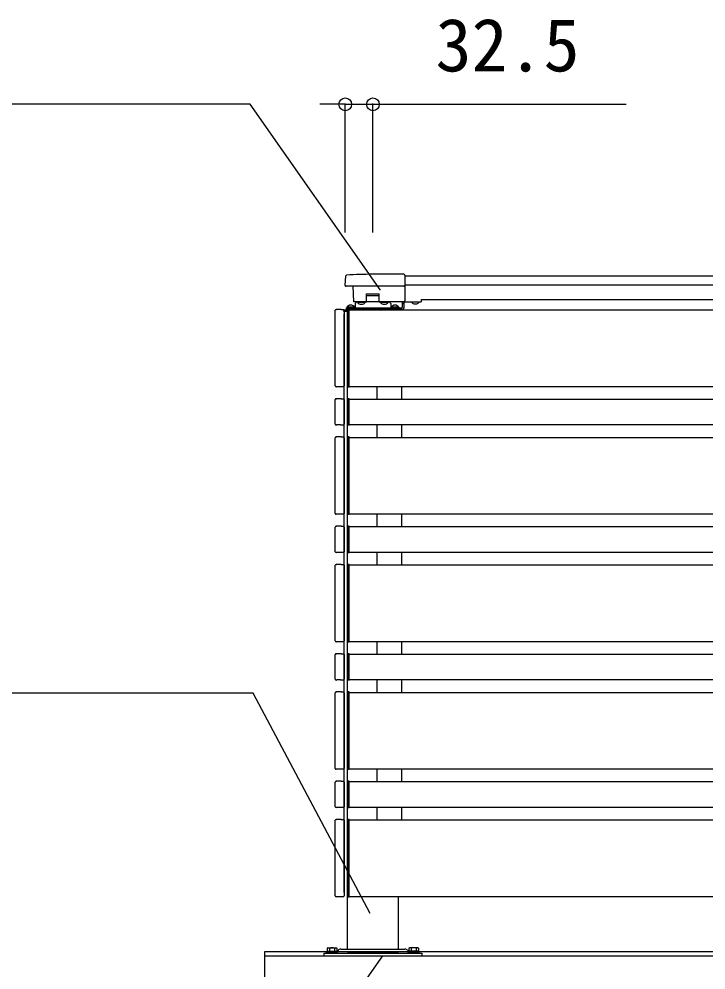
# Model space of a CAD drawing. Units: millimetres, scale not verified. Extents: x -4375 to 4375, y -6498 to 6472.
# Drawn here: x -1624 to -815, y 785 to 1904 of the extents above; entities that cross this region are included whole.
import ezdxf
from ezdxf.enums import TextEntityAlignment as Align

# ---------------------------------------------------------------- set-up
doc = ezdxf.new("R2010")
doc.units = ezdxf.units.MM
doc.header["$LTSCALE"] = 30
doc.layers.add('0-2_YKK_A1', color=4, linetype='Continuous')
doc.layers.add('0-3_YKK_D', color=6, linetype='Continuous')
doc.styles.add('ＭＳ ゴシック', font='')
doc.styles.get('ＭＳ ゴシック').set_extended_font_data('MS Gothic')

msp = doc.modelspace()

# ---------------------------------------------------------------- linework, layer by layer
at = {"layer": '0-2_YKK_A1'}
for p, q in [((-1239.72, 1590.36), (-1239.04, 1601.51)), ((-1170.73, 1603.4), (-1207.23, 1603.4)), ((-1169.73, 1602.4), (-1169.73, 1572.03)), ((-1169.73, 1601.6), (1275.77, 1601.6)), ((-1170.72, 1589.3), (-1238.73, 1589.3)), ((-1229.52, 1571.1), (-1230.48, 1589.3)), ((-1169.73, 1591.1), (1275.77, 1591.1)), ((-1214.73, 1578.6), (-1199.73, 1578.6)), ((-1199.73, 1571.1), (-1199.73, 1580.6)), ((-1170.73, 1571.1), (-1229.52, 1571.1)), ((-1226.23, 1571.1), (-1228.23, 1569.1)), ((-1228.23, 1569.1), (-1228.23, 1564.1)), ((-1226.23, 1571.1), (-1214.73, 1571.1)), ((-1225.48, 1570.59), (-1225.48, 1571.1)), ((-1225.48, 1571.1), (-1215.98, 1571.1)), ((-1199.73, 1571.1), (-1188.23, 1571.1)), ((-1198.48, 1570.59), (-1198.48, 1571.1)), ((-1198.48, 1571.1), (-1188.98, 1571.1)), ((-1188.23, 1571.1), (-1186.23, 1569.1)), ((-1186.23, 1569.1), (-1186.23, 1564.1)), ((-1172.23, 1565.1), (-1172.23, 1571.1)), ((-1172.23, 1565.1), (-1172.23, 1571.1)), ((-1172.23, 1571.1), (-1170.23, 1571.1)), ((-1172.23, 1569.1), (-1170.23, 1569.1)), ((-1169.73, 1571.1), (-1170.23, 1571.1)), ((-1170.23, 1565.1), (-1170.23, 1571.1)), ((-1170.23, 1565.1), (-1170.23, 1571.1)), ((-1169.73, 1571.1), (-1150.23, 1571.1)), ((-1161.98, 1571), (-1161.98, 1571.1)), ((-1152.48, 1571), (-1152.48, 1571.1)), ((-1150.23, 1573.6), (1275.9, 1573.6)), ((-1150.23, 1573.6), (-1150.23, 1571.1)), ((-1251.53, 1472.1), (-1251.53, 1561.1)), ((-1250.53, 1562.1), (-1250.33, 1562.1)), ((-1249.92, 1562.07), (-1250.33, 1562.1)), ((-1245.37, 1562.06), (-1249.69, 1562.06)), ((-1244.73, 1562.1), (-1245.14, 1562.07)), ((-1244.73, 1562.1), (-1241.92, 1562.1)), ((-1241.23, 1557.1), (-1241.23, 876.1)), ((-1240.93, 1561.1), (-1240.93, 1472.1)), ((-1240.43, 1561.6), (-1237.23, 1561.6)), ((-1238.23, 1564.1), (-1173.23, 1564.1)), ((-1173.23, 1562.1), (-1238.23, 1562.1)), ((-1228.48, 1564.1), (-1237.98, 1564.1)), ((-1237.23, 809.6), (-1237.23, 1562.1)), ((-1237.23, 809.6), (-1237.23, 1561.6)), ((-1237.23, 1561.04), (-1237.23, 1472.16)), ((-1235.23, 1561.6), (-11.73, 1561.6)), ((-1229.52, 1564.1), (-1229.52, 1564.1)), ((-1228.48, 1564.61), (-1228.48, 1564.1)), ((-1176.48, 1564.1), (-1185.98, 1564.1)), ((-1176.48, 1564.61), (-1176.48, 1564.1)), ((-1176.23, 1564.1), (-1176.23, 1562.1)), ((-1176.23, 1564.1), (-1176.23, 1562.1)), ((-1250.33, 1471.1), (-1250.53, 1471.1)), ((-1249.92, 1471.13), (-1250.33, 1471.1)), ((-1245.37, 1471.14), (-1249.69, 1471.14)), ((-1244.73, 1471.1), (-1245.14, 1471.13)), ((-1241.92, 1471.1), (-1244.73, 1471.1)), ((-1235.23, 1471.6), (-11.73, 1471.6)), ((-1202.13, 1456.6), (-1202.13, 1471.6)), ((-1173.23, 1456.6), (-1173.23, 1471.6)), ((-1251.53, 1427.1), (-1251.53, 1456.1)), ((-1250.53, 1457.1), (-1250.33, 1457.1)), ((-1249.92, 1457.07), (-1250.33, 1457.1)), ((-1245.37, 1457.06), (-1249.69, 1457.06)), ((-1244.73, 1457.1), (-1245.14, 1457.07)), ((-1244.73, 1457.1), (-1241.92, 1457.1)), ((-1240.93, 1456.1), (-1240.93, 1427.1)), ((-1237.23, 1456.04), (-1237.23, 1427.16)), ((-1235.23, 1456.6), (-11.73, 1456.6)), ((-1250.33, 1426.1), (-1250.53, 1426.1)), ((-1249.92, 1426.13), (-1250.33, 1426.1)), ((-1245.37, 1426.14), (-1249.69, 1426.14)), ((-1244.73, 1426.1), (-1245.14, 1426.13)), ((-1241.92, 1426.1), (-1244.73, 1426.1)), ((-1235.23, 1426.6), (-11.73, 1426.6)), ((-1202.13, 1411.6), (-1202.13, 1426.6)), ((-1173.23, 1411.6), (-1173.23, 1426.6)), ((-1251.53, 1322.1), (-1251.53, 1411.1)), ((-1250.53, 1412.1), (-1250.33, 1412.1)), ((-1249.92, 1412.07), (-1250.33, 1412.1)), ((-1245.37, 1412.06), (-1249.69, 1412.06)), ((-1244.73, 1412.1), (-1245.14, 1412.07)), ((-1244.73, 1412.1), (-1241.92, 1412.1)), ((-1240.93, 1411.1), (-1240.93, 1322.1)), ((-1237.23, 1411.04), (-1237.23, 1322.16)), ((-1235.23, 1411.6), (-11.73, 1411.6)), ((-1250.33, 1321.1), (-1250.53, 1321.1)), ((-1249.92, 1321.13), (-1250.33, 1321.1)), ((-1245.37, 1321.14), (-1249.69, 1321.14)), ((-1244.73, 1321.1), (-1245.14, 1321.13)), ((-1241.92, 1321.1), (-1244.73, 1321.1)), ((-1235.23, 1321.6), (-11.73, 1321.6)), ((-1202.13, 1306.6), (-1202.13, 1321.6)), ((-1173.23, 1306.6), (-1173.23, 1321.6)), ((-1251.53, 1277.1), (-1251.53, 1306.1)), ((-1250.53, 1307.1), (-1250.33, 1307.1)), ((-1249.92, 1307.07), (-1250.33, 1307.1)), ((-1245.37, 1307.06), (-1249.69, 1307.06)), ((-1244.73, 1307.1), (-1245.14, 1307.07)), ((-1244.73, 1307.1), (-1241.92, 1307.1)), ((-1240.93, 1306.1), (-1240.93, 1277.1)), ((-1237.23, 1306.04), (-1237.23, 1277.16)), ((-1235.23, 1306.6), (-11.73, 1306.6)), ((-1250.33, 1276.1), (-1250.53, 1276.1)), ((-1249.92, 1276.13), (-1250.33, 1276.1)), ((-1245.37, 1276.14), (-1249.69, 1276.14)), ((-1244.73, 1276.1), (-1245.14, 1276.13)), ((-1241.92, 1276.1), (-1244.73, 1276.1)), ((-1235.23, 1276.6), (-11.73, 1276.6)), ((-1202.13, 1261.6), (-1202.13, 1276.6)), ((-1173.23, 1261.6), (-1173.23, 1276.6)), ((-1251.53, 1172.1), (-1251.53, 1261.1)), ((-1250.53, 1262.1), (-1250.33, 1262.1)), ((-1249.92, 1262.07), (-1250.33, 1262.1)), ((-1245.37, 1262.06), (-1249.69, 1262.06)), ((-1244.73, 1262.1), (-1245.14, 1262.07)), ((-1244.73, 1262.1), (-1241.92, 1262.1)), ((-1240.93, 1261.1), (-1240.93, 1172.1)), ((-1237.23, 1261.04), (-1237.23, 1172.16)), ((-1235.23, 1261.6), (-11.73, 1261.6)), ((-1250.33, 1171.1), (-1250.53, 1171.1)), ((-1249.92, 1171.13), (-1250.33, 1171.1)), ((-1245.37, 1171.14), (-1249.69, 1171.14)), ((-1244.73, 1171.1), (-1245.14, 1171.13)), ((-1241.92, 1171.1), (-1244.73, 1171.1)), ((-1235.23, 1171.6), (-11.73, 1171.6)), ((-1202.13, 1156.6), (-1202.13, 1171.6)), ((-1173.23, 1156.6), (-1173.23, 1171.6)), ((-1251.53, 1127.1), (-1251.53, 1156.1)), ((-1250.53, 1157.1), (-1250.33, 1157.1)), ((-1249.92, 1157.07), (-1250.33, 1157.1)), ((-1245.37, 1157.06), (-1249.69, 1157.06)), ((-1244.73, 1157.1), (-1245.14, 1157.07)), ((-1244.73, 1157.1), (-1241.92, 1157.1)), ((-1240.93, 1156.1), (-1240.93, 1127.1)), ((-1237.23, 1156.04), (-1237.23, 1127.16)), ((-1235.23, 1156.6), (-11.73, 1156.6)), ((-1250.33, 1126.1), (-1250.53, 1126.1)), ((-1249.92, 1126.13), (-1250.33, 1126.1)), ((-1245.37, 1126.14), (-1249.69, 1126.14)), ((-1244.73, 1126.1), (-1245.14, 1126.13)), ((-1241.92, 1126.1), (-1244.73, 1126.1)), ((-1235.23, 1126.6), (-11.73, 1126.6)), ((-1202.13, 1111.6), (-1202.13, 1126.6)), ((-1173.23, 1111.6), (-1173.23, 1126.6)), ((-1251.53, 1022.1), (-1251.53, 1111.1)), ((-1250.53, 1112.1), (-1250.33, 1112.1)), ((-1249.92, 1112.07), (-1250.33, 1112.1)), ((-1245.37, 1112.06), (-1249.69, 1112.06)), ((-1244.73, 1112.1), (-1245.14, 1112.07)), ((-1244.73, 1112.1), (-1241.92, 1112.1)), ((-1240.93, 1111.1), (-1240.93, 1022.1)), ((-1237.23, 1111.04), (-1237.23, 1022.16)), ((-1235.23, 1111.6), (-11.73, 1111.6)), ((-1250.33, 1021.1), (-1250.53, 1021.1)), ((-1249.92, 1021.13), (-1250.33, 1021.1)), ((-1245.37, 1021.14), (-1249.69, 1021.14)), ((-1244.73, 1021.1), (-1245.14, 1021.13)), ((-1241.92, 1021.1), (-1244.73, 1021.1)), ((-1235.23, 1021.6), (-11.73, 1021.6)), ((-1202.13, 1006.6), (-1202.13, 1021.6)), ((-1173.23, 1006.6), (-1173.23, 1021.6)), ((-1250.53, 1007.1), (-1250.33, 1007.1)), ((-1249.92, 1007.07), (-1250.33, 1007.1)), ((-1245.37, 1007.06), (-1249.69, 1007.06)), ((-1244.73, 1007.1), (-1245.14, 1007.07)), ((-1244.73, 1007.1), (-1241.92, 1007.1)), ((-1251.53, 977.1), (-1251.53, 1006.1)), ((-1240.93, 1006.1), (-1240.93, 977.1)), ((-1237.23, 1006.04), (-1237.23, 977.16)), ((-1235.23, 1006.6), (-11.73, 1006.6)), ((-1250.33, 976.1), (-1250.53, 976.1)), ((-1249.92, 976.13), (-1250.33, 976.1)), ((-1245.37, 976.14), (-1249.69, 976.14)), ((-1244.73, 976.1), (-1245.14, 976.13)), ((-1241.92, 976.1), (-1244.73, 976.1)), ((-1235.23, 976.6), (-11.73, 976.6)), ((-1202.13, 961.6), (-1202.13, 976.6)), ((-1173.23, 961.6), (-1173.23, 976.6)), ((-1251.53, 872.1), (-1251.53, 961.1)), ((-1250.53, 962.1), (-1250.33, 962.1)), ((-1249.92, 962.07), (-1250.33, 962.1)), ((-1245.37, 962.06), (-1249.69, 962.06)), ((-1244.73, 962.1), (-1245.14, 962.07)), ((-1244.73, 962.1), (-1241.92, 962.1)), ((-1240.93, 961.1), (-1240.93, 872.1)), ((-1237.23, 961.04), (-1237.23, 872.16)), ((-1235.23, 961.6), (-11.73, 961.6)), ((-1250.33, 871.1), (-1250.53, 871.1)), ((-1249.92, 871.13), (-1250.33, 871.1)), ((-1245.37, 871.14), (-1249.69, 871.14)), ((-1244.73, 871.1), (-1245.14, 871.13)), ((-1241.92, 871.1), (-1244.73, 871.1)), ((-1235.23, 871.6), (-11.73, 871.6)), ((-1177.23, 809.6), (-1177.23, 871.6)), ((-1334.23, 806.6), (1314.77, 806.6)), ((-1334.23, 664.6), (-1334.23, 806.6)), ((-1261.73, 805.8), (-1248.73, 805.8)), ((-1261.73, 804.8), (-1261.73, 805.8)), ((-1260.23, 811), (-1261, 810.55)), ((-1261, 810.55), (-1261, 807)), ((-1261, 807), (-1249.45, 807)), ((-1260.23, 811), (-1250.23, 811)), ((-1258.11, 810.55), (-1258.11, 807)), ((-1252.34, 810.55), (-1252.34, 807)), ((-1250.23, 811), (-1249.45, 810.55)), ((-1249.45, 810.55), (-1249.45, 807)), ((-1248.14, 807.75), (-1249.27, 805.8)), ((-1248.73, 804.8), (-1248.73, 805.8)), ((-1244.95, 809.6), (-1169.5, 809.6)), ((-1166.31, 807.75), (-1165.18, 805.8)), ((-1165.73, 805.8), (-1152.73, 805.8)), ((-1165.73, 804.8), (-1165.73, 805.8)), ((-1164.23, 811), (-1165, 810.55)), ((-1165, 810.55), (-1165, 807)), ((-1153.45, 807), (-1165, 807)), ((-1154.23, 811), (-1164.23, 811)), ((-1162.11, 810.55), (-1162.11, 807)), ((-1156.34, 810.55), (-1156.34, 807)), ((-1154.23, 811), (-1153.45, 810.55)), ((-1153.45, 810.55), (-1153.45, 807)), ((-1152.73, 804.8), (-1152.73, 805.8)), ((-1334.23, 801.6), (1314.77, 801.6)), ((-1264.73, 801.6), (-1264.73, 804.8)), ((-1264.73, 801.6), (-1264.73, 804.8)), ((-1264.73, 804.8), (-1149.73, 804.8)), ((-1250.13, 804.8), (-1261.73, 804.8)), ((-1177.23, 804.8), (-1237.23, 804.8)), ((-1164.32, 804.8), (-1152.73, 804.8)), ((-1149.73, 804.8), (-1149.73, 801.6))]:
    msp.add_line(p, q, dxfattribs=at)
for points in [[(-1214.73, 1571.1), (-1214.73, 1580.6), (-1199.73, 1580.6)], [(-1225.48, 1570.59), (-1215.98, 1570.59), (-1215.98, 1571.1)], [(-1198.48, 1570.59), (-1188.98, 1570.59), (-1188.98, 1571.1)], [(-1237.23, 1559.6), (-1241.43, 1559.6), (-1241.43, 1560.6)], [(-1238.23, 1562.1), (-1238.23, 1564.1), (-1238.23, 1562.1)], [(-1228.48, 1564.61), (-1237.98, 1564.61), (-1237.98, 1564.1)], [(-1236.29, 1471.16), (-1235.23, 1471.1), (-1235.23, 1562.1), (-1236.29, 1562.04)], [(-1176.48, 1564.61), (-1185.98, 1564.61), (-1185.98, 1564.1)], [(-1236.29, 1426.16), (-1235.23, 1426.1), (-1235.23, 1457.1), (-1236.29, 1457.04)], [(-1236.29, 1321.16), (-1235.23, 1321.1), (-1235.23, 1412.1), (-1236.29, 1412.04)], [(-1236.29, 1276.16), (-1235.23, 1276.1), (-1235.23, 1307.1), (-1236.29, 1307.04)], [(-1236.29, 1171.16), (-1235.23, 1171.1), (-1235.23, 1262.1), (-1236.29, 1262.04)], [(-1236.29, 1126.16), (-1235.23, 1126.1), (-1235.23, 1157.1), (-1236.29, 1157.04)], [(-1236.29, 1021.16), (-1235.23, 1021.1), (-1235.23, 1112.1), (-1236.29, 1112.04)], [(-1236.29, 976.16), (-1235.23, 976.1), (-1235.23, 1007.1), (-1236.29, 1007.04)], [(-1236.29, 871.16), (-1235.23, 871.1), (-1235.23, 962.1), (-1236.29, 962.04)], [(-1260.83, 805.8), (-1260.83, 807), (-1249.63, 807), (-1249.63, 805.8)], [(-1153.63, 805.8), (-1153.63, 807), (-1164.83, 807), (-1164.83, 805.8)]]:
    msp.add_lwpolyline(points, dxfattribs=at)
for centre, radius, start, end in [((-1238.04, 1601.45), 1, 93.52807, 176.5), ((-1207.23, 1101.6), 501.8, 89.99666, 93.52807), ((-1170.73, 1602.4), 1, 0, 90), ((-1238.73, 1590.3), 1, 176.5, 270), ((-1170.73, 1590.3), 1, 270, 0), ((-1233.23, 1561.33), 5.77, 34.65097, 145.34903), ((-1220.73, 1573.87), 5.77, 214.65097, 325.34903), ((-1193.73, 1573.87), 5.77, 214.65097, 325.34903), ((-1181.23, 1561.33), 5.77, 34.65097, 145.34903), ((-1157.23, 1574.5), 5.9, 216.38156, 236.15101), ((-1157.23, 1574.5), 5.9, 236.15101, 303.84899), ((-1157.23, 1574.5), 5.9, 303.84899, 323.61844), ((-1240.43, 1560.6), 1, 90, 180), ((-1236.23, 1561.04), 1, 93.5, 180), ((-1173.23, 1565.1), 1, 270, 0), ((-1173.23, 1565.1), 3, 270, 0), ((-1236.23, 1472.16), 1, 180, 266.5), ((-1236.23, 1456.04), 1, 93.5, 180), ((-1236.23, 1427.16), 1, 180, 266.5), ((-1236.23, 1411.04), 1, 93.5, 180), ((-1236.23, 1322.16), 1, 180, 266.5), ((-1236.23, 1306.04), 1, 93.5, 180), ((-1236.23, 1277.16), 1, 180, 266.5), ((-1236.23, 1261.04), 1, 93.5, 180), ((-1236.23, 1172.16), 1, 180, 266.5), ((-1236.23, 1156.04), 1, 93.5, 180), ((-1236.23, 1127.16), 1, 180, 266.5), ((-1236.23, 1111.04), 1, 93.5, 180), ((-1236.23, 1022.16), 1, 180, 266.5), ((-1236.23, 1006.04), 1, 93.5, 180), ((-1236.23, 977.16), 1, 180, 266.5), ((-1236.23, 961.04), 1, 93.5, 180), ((-1236.23, 872.16), 1, 180, 266.5), ((-1259.56, 808.44), 2.56, 55.61708, 124.38292), ((-1255.23, 801.45), 9.55, 72.41276, 107.58724), ((-1250.9, 808.44), 2.56, 55.61708, 124.38292), ((-1244.94, 805.9), 3.7, 90, 149.99999), ((-1169.51, 805.9), 3.7, 30.00001, 90), ((-1163.56, 808.44), 2.56, 55.61708, 124.38292), ((-1159.23, 801.45), 9.55, 72.41276, 107.58724), ((-1154.9, 808.44), 2.56, 55.61708, 124.38292)]:
    msp.add_arc(centre, radius, start, end, dxfattribs=at)
for centre, major_axis, ratio, start_param, end_param in [((-1170.73, 1571.87), (-0.01, -19.11), 0.052332, 1.5307646, 1.5795349), ((-1250.52, 1561.1), (-0.71, 0.71), 0.99628, 5.4996506, 7.06672), ((-1249.69, 1562.08), (-0.3, 0), 0.061163, 0.6947383, 1.5707963), ((-1245.37, 1562.08), (0.3, 0), 0.061163, 4.712389, 5.588447), ((-1241.93, 1561.1), (0.71, 0.71), 0.99628, 5.4996506, 7.06672), ((-1250.52, 1472.1), (0.71, 0.71), 0.99628, 2.358058, 3.9251274), ((-1249.69, 1471.12), (0.3, 0), 0.061163, 1.5707963, 2.4468544), ((-1245.37, 1471.12), (-0.3, 0), 0.061163, 3.8363309, 4.712389), ((-1241.93, 1472.1), (-0.71, 0.71), 0.99628, 2.358058, 3.9251274), ((-1250.52, 1456.1), (-0.71, 0.71), 0.99628, 5.4996506, 7.06672), ((-1249.69, 1457.08), (-0.3, 0), 0.061163, 0.6947383, 1.5707963), ((-1245.37, 1457.08), (0.3, 0), 0.061163, 4.712389, 5.588447), ((-1241.93, 1456.1), (0.71, 0.71), 0.99628, 5.4996506, 7.06672), ((-1250.52, 1427.1), (0.71, 0.71), 0.99628, 2.358058, 3.9251274), ((-1249.69, 1426.12), (0.3, 0), 0.061163, 1.5707963, 2.4468544), ((-1245.37, 1426.12), (-0.3, 0), 0.061163, 3.8363309, 4.712389), ((-1241.93, 1427.1), (-0.71, 0.71), 0.99628, 2.358058, 3.9251274), ((-1250.52, 1411.1), (-0.71, 0.71), 0.99628, 5.4996506, 7.06672), ((-1249.69, 1412.08), (-0.3, 0), 0.061163, 0.6947383, 1.5707963), ((-1245.37, 1412.08), (0.3, 0), 0.061163, 4.712389, 5.588447), ((-1241.93, 1411.1), (0.71, 0.71), 0.99628, 5.4996506, 7.06672), ((-1250.52, 1322.1), (0.71, 0.71), 0.99628, 2.358058, 3.9251274), ((-1249.69, 1321.12), (0.3, 0), 0.061163, 1.5707963, 2.4468544), ((-1245.37, 1321.12), (-0.3, 0), 0.061163, 3.8363309, 4.712389), ((-1241.93, 1322.1), (-0.71, 0.71), 0.99628, 2.358058, 3.9251274), ((-1250.52, 1306.1), (-0.71, 0.71), 0.99628, 5.4996506, 7.06672), ((-1249.69, 1307.08), (-0.3, 0), 0.061163, 0.6947383, 1.5707963), ((-1245.37, 1307.08), (0.3, 0), 0.061163, 4.712389, 5.588447), ((-1241.93, 1306.1), (0.71, 0.71), 0.99628, 5.4996506, 7.06672), ((-1250.52, 1277.1), (0.71, 0.71), 0.99628, 2.358058, 3.9251274), ((-1249.69, 1276.12), (0.3, 0), 0.061163, 1.5707963, 2.4468544), ((-1245.37, 1276.12), (-0.3, 0), 0.061163, 3.8363309, 4.712389), ((-1241.93, 1277.1), (-0.71, 0.71), 0.99628, 2.358058, 3.9251274), ((-1250.52, 1261.1), (-0.71, 0.71), 0.99628, 5.4996506, 7.06672), ((-1249.69, 1262.08), (-0.3, 0), 0.061163, 0.6947383, 1.5707963), ((-1245.37, 1262.08), (0.3, 0), 0.061163, 4.712389, 5.588447), ((-1241.93, 1261.1), (0.71, 0.71), 0.99628, 5.4996506, 7.06672), ((-1250.52, 1172.1), (0.71, 0.71), 0.99628, 2.358058, 3.9251274), ((-1249.69, 1171.12), (0.3, 0), 0.061163, 1.5707963, 2.4468544), ((-1245.37, 1171.12), (-0.3, 0), 0.061163, 3.8363309, 4.712389), ((-1241.93, 1172.1), (-0.71, 0.71), 0.99628, 2.358058, 3.9251274), ((-1250.52, 1156.1), (-0.71, 0.71), 0.99628, 5.4996506, 7.06672), ((-1249.69, 1157.08), (-0.3, 0), 0.061163, 0.6947383, 1.5707963), ((-1245.37, 1157.08), (0.3, 0), 0.061163, 4.712389, 5.588447), ((-1241.93, 1156.1), (0.71, 0.71), 0.99628, 5.4996506, 7.06672), ((-1250.52, 1127.1), (0.71, 0.71), 0.99628, 2.358058, 3.9251274), ((-1249.69, 1126.12), (0.3, 0), 0.061163, 1.5707963, 2.4468544), ((-1245.37, 1126.12), (-0.3, 0), 0.061163, 3.8363309, 4.712389), ((-1241.93, 1127.1), (-0.71, 0.71), 0.99628, 2.358058, 3.9251274), ((-1250.52, 1111.1), (-0.71, 0.71), 0.99628, 5.4996506, 7.06672), ((-1249.69, 1112.08), (-0.3, 0), 0.061163, 0.6947383, 1.5707963), ((-1245.37, 1112.08), (0.3, 0), 0.061163, 4.712389, 5.588447), ((-1241.93, 1111.1), (0.71, 0.71), 0.99628, 5.4996506, 7.06672), ((-1250.52, 1022.1), (0.71, 0.71), 0.99628, 2.358058, 3.9251274), ((-1249.69, 1021.12), (0.3, 0), 0.061163, 1.5707963, 2.4468544), ((-1245.37, 1021.12), (-0.3, 0), 0.061163, 3.8363309, 4.712389), ((-1241.93, 1022.1), (-0.71, 0.71), 0.99628, 2.358058, 3.9251274), ((-1250.52, 1006.1), (-0.71, 0.71), 0.99628, 5.4996506, 7.06672), ((-1249.69, 1007.08), (-0.3, 0), 0.061163, 0.6947383, 1.5707963), ((-1245.37, 1007.08), (0.3, 0), 0.061163, 4.712389, 5.588447), ((-1241.93, 1006.1), (0.71, 0.71), 0.99628, 5.4996506, 7.06672), ((-1250.52, 977.1), (0.71, 0.71), 0.99628, 2.358058, 3.9251274), ((-1249.69, 976.12), (0.3, 0), 0.061163, 1.5707963, 2.4468544), ((-1245.37, 976.12), (-0.3, 0), 0.061163, 3.8363309, 4.712389), ((-1241.93, 977.1), (-0.71, 0.71), 0.99628, 2.358058, 3.9251274), ((-1250.52, 961.1), (-0.71, 0.71), 0.99628, 5.4996506, 7.06672), ((-1249.69, 962.08), (-0.3, 0), 0.061163, 0.6947383, 1.5707963), ((-1245.37, 962.08), (0.3, 0), 0.061163, 4.712389, 5.588447), ((-1241.93, 961.1), (0.71, 0.71), 0.99628, 5.4996506, 7.06672), ((-1250.52, 872.1), (0.71, 0.71), 0.99628, 2.358058, 3.9251274), ((-1249.69, 871.12), (0.3, 0), 0.061163, 1.5707963, 2.4468544), ((-1245.37, 871.12), (-0.3, 0), 0.061163, 3.8363309, 4.712389), ((-1241.93, 872.1), (-0.71, 0.71), 0.99628, 2.358058, 3.9251274)]:
    msp.add_ellipse(centre, major_axis=major_axis, ratio=ratio, start_param=start_param, end_param=end_param, dxfattribs=at)
at = {"layer": '0-3_YKK_D'}
for p, q in [((-1239.72, 1803.4), (-1269.72, 1803.4)), ((-1239.72, 1652.6), (-1239.72, 1804.4)), ((-1239.72, 1803.4), (-1207.22, 1803.4)), ((-1207.22, 1652.6), (-1207.22, 1804.4)), ((-1207.22, 1803.4), (-909.21, 1803.4))]:
    msp.add_line(p, q, dxfattribs=at)
for points in [[(-1198.17, 1584.77), (-1351.65, 1803.4), (-2437.3, 1803.4)], [(-1210.29, 851.33), (-1348.15, 1110.61), (-2125.42, 1110.61)], [(-1196.09, 801.6), (-1432.06, 464.6), (-2228.89, 464.6)]]:
    msp.add_lwpolyline(points, dxfattribs=at)
for centre in [(-1239.72, 1803.4), (-1207.22, 1803.4)]:
    msp.add_circle(centre, 7.5, dxfattribs=at)

# ---------------------------------------------------------------- texts
at = {"layer": '0-3_YKK_D', "style": 'ＭＳ ゴシック'}
msp.add_text('32.5', height=62.32, dxfattribs=at).set_placement((-1133.5, 1823.4), align=Align.BOTTOM_LEFT)

doc.saveas('drawing.dxf')
